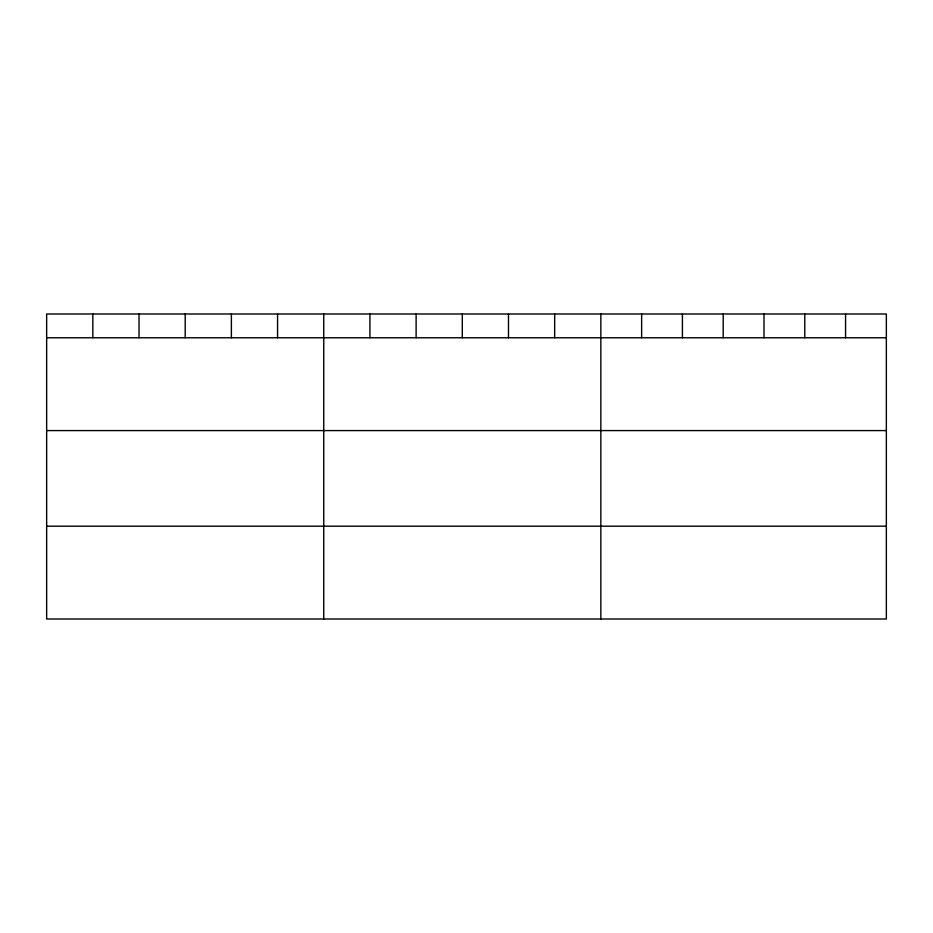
<?xml version="1.0" encoding="UTF-8"?>
<svg xmlns="http://www.w3.org/2000/svg" width="933" height="933" viewBox="0 0 933 933"><rect width="100%" height="100%" fill="white"/><g stroke="black" fill="none" stroke-linecap="round" stroke-linejoin="round"><path stroke-width="1.4" d="M886.35 337.769L886.35 618.999L46.65 618.999L46.65 314.001L886.35 314.001L886.35 337.769L46.65 337.769M46.65 430.579L886.35 430.579M46.65 526.189L886.35 526.189M845.566 314.001L845.566 337.769M804.782 314.001L804.782 337.769M763.999 314.001L763.999 337.769M723.203 314.001L723.203 337.769M682.42 314.001L682.42 337.769M641.636 314.001L641.636 337.769M600.852 314.001L600.852 618.999M554.668 314.001L554.668 337.769M508.485 314.001L508.485 337.769M462.301 314.001L462.301 337.769M416.118 314.001L416.118 337.769M369.935 314.001L369.935 337.769M323.751 314.001L323.751 618.999M277.567 314.001L277.567 337.769M231.384 314.001L231.384 337.769M185.201 314.001L185.201 337.769M139.017 314.001L139.017 337.769M92.834 314.001L92.834 337.769"/></g></svg>
